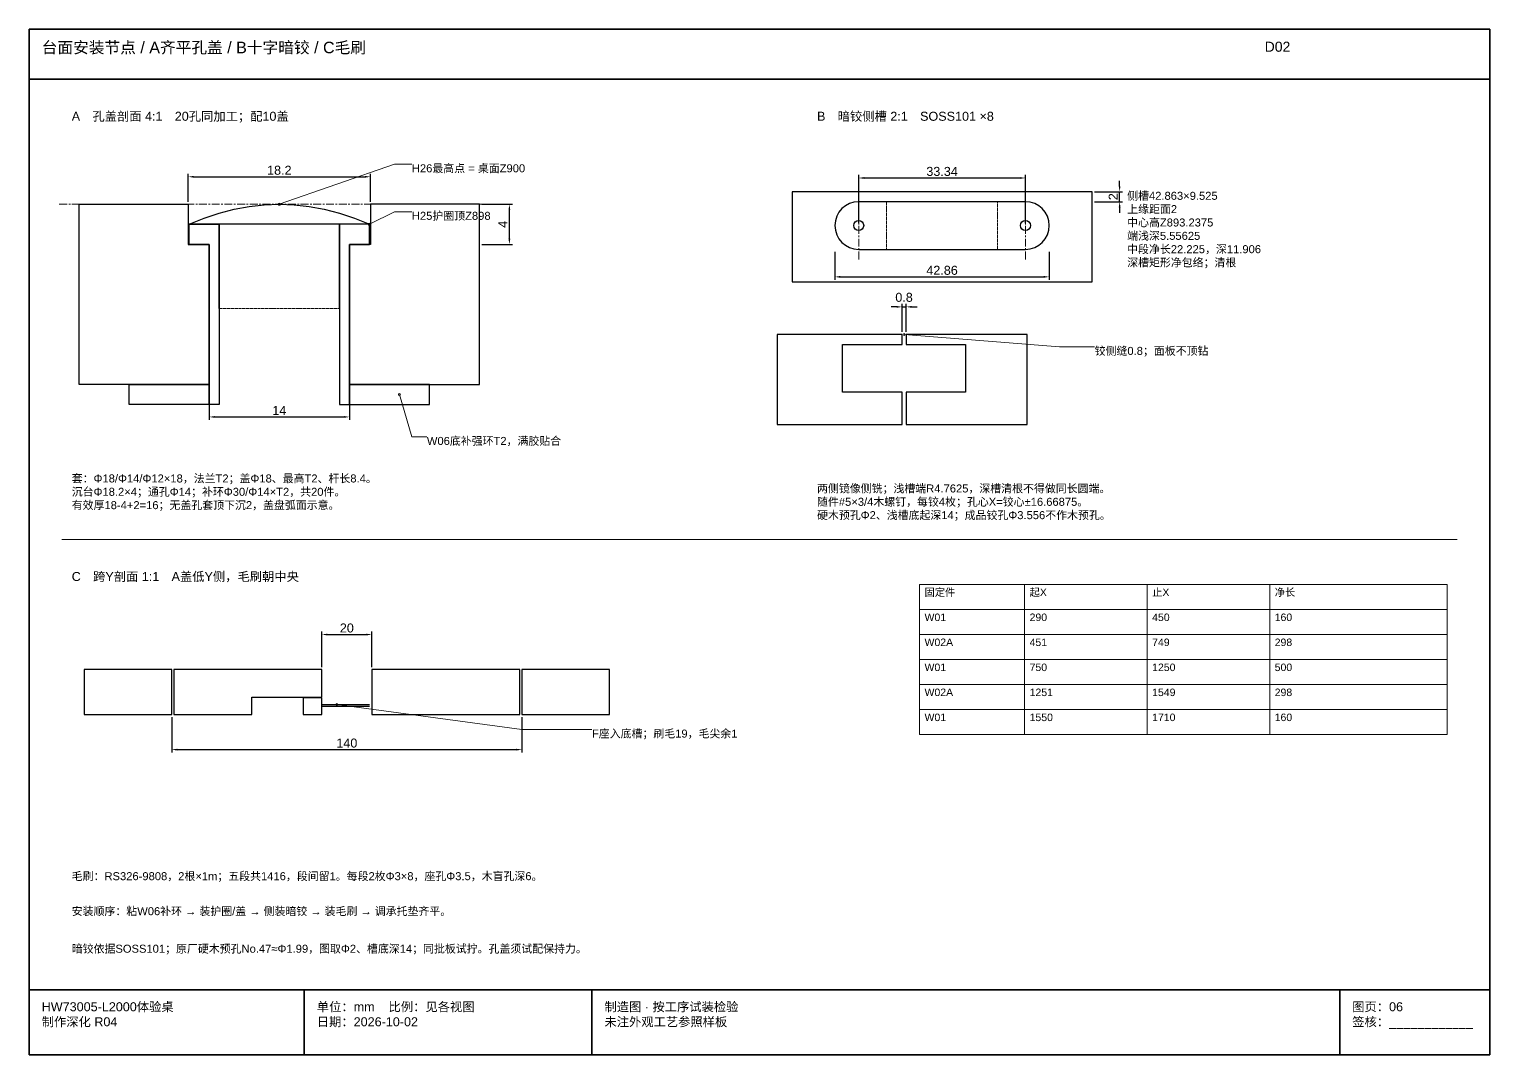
# Model space of a CAD drawing. Header units: millimetres. Extents: x 5 to 252589, y 5 to 415.
# Drawn here: x 60005 to 60589, y 5 to 415 of the extents above; entities that cross this region are included whole.
import ezdxf

# ---------------------------------------------------------------- set-up
doc = ezdxf.new("R2010")
doc.units = ezdxf.units.MM
doc.linetypes.add('CENTER', pattern=[5.08, 3.175, -0.635, 0.635, -0.635])
doc.linetypes.add('DASHED', pattern=[1.524, 1.27, -0.254])
for name, color, linetype, lineweight in [('CENTER', 8, 'CENTER', 13), ('DIM', 7, 'Continuous', 13), ('FRAME', 7, 'Continuous', 35), ('HIDDEN', 8, 'DASHED', 13), ('NOTE', 7, 'Continuous', 18), ('OUTLINE', 7, 'Continuous', 25)]:
    doc.layers.add(name, color=color, linetype=linetype, lineweight=lineweight)
doc.styles.add('CN', font='Arial Unicode.ttf')
doc.dimstyles.new('V0_25', dxfattribs={"dimtxt": 3.6, "dimasz": 2.2, "dimexe": 1.2, "dimexo": 1, "dimgap": 0.8, "dimtad": 1, "dimlfac": 0.25, "dimdsep": 46, "dimtxsty": 'CN', "dimcen": 2.5, "dimclrd": 7, "dimclre": 7, "dimclrt": 7, "dimazin": 3, "dimtfac": 1, "dimtmove": 0, "dimatfit": 3})
doc.dimstyles.new('V0_5', dxfattribs={"dimtxt": 3.6, "dimasz": 2.2, "dimexe": 1.2, "dimexo": 1, "dimgap": 0.8, "dimtad": 1, "dimlfac": 0.5, "dimdsep": 46, "dimtxsty": 'CN', "dimcen": 2.5, "dimclrd": 7, "dimclre": 7, "dimclrt": 7, "dimazin": 3, "dimtfac": 1, "dimtmove": 0, "dimatfit": 3})
doc.dimstyles.new('V1', dxfattribs={"dimtxt": 3.6, "dimasz": 2.2, "dimexe": 1.2, "dimexo": 1, "dimgap": 0.8, "dimtad": 1, "dimdsep": 46, "dimtxsty": 'CN', "dimcen": 2.5, "dimclrd": 7, "dimclre": 7, "dimclrt": 7, "dimazin": 3, "dimtfac": 1, "dimtmove": 0, "dimatfit": 3})

msp = doc.modelspace()

# ---------------------------------------------------------------- linework, layer by layer
at = {"layer": 'CENTER'}
for p, q in [((60336.6625, 323), (60336.6625, 351)), ((60403.3375, 323), (60403.3375, 351)), ((60017, 345), (60193, 345))]:
    msp.add_line(p, q, dxfattribs=at)
at = {"layer": 'DIM'}
for p, q in [((60018, 211), (60576, 211)), ((60403, 193), (60403, 133)), ((60452, 193), (60452, 133)), ((60501, 193), (60501, 133)), ((60361, 183), (60572, 183)), ((60361, 173), (60572, 173)), ((60361, 163), (60572, 163)), ((60361, 153), (60572, 153)), ((60361, 143), (60572, 143))]:
    msp.add_line(p, q, dxfattribs=at)
for points in [[(60105, 345), (60151, 361), (60158, 361)], [(60141, 337), (60151, 342), (60158, 342)], [(60354.8, 293), (60417, 288), (60431, 288)], [(60153, 269), (60158, 252), (60164, 252)], [(60128, 145), (60202, 135), (60230, 135)]]:
    msp.add_lwpolyline(points, dxfattribs=at)
msp.add_lwpolyline([(60361, 133), (60572, 133), (60572, 193), (60361, 193)], close=True, dxfattribs=at)
for centre in [(60105, 345), (60141, 337), (60354.8, 293), (60153, 269), (60128, 145)]:
    msp.add_circle(centre, 0.4, dxfattribs=at)
at = {"layer": 'FRAME'}
for p, q in [((60005, 395), (60589, 395)), ((60005, 31), (60589, 31)), ((60115, 5), (60115, 31)), ((60230, 5), (60230, 31)), ((60529, 5), (60529, 31))]:
    msp.add_line(p, q, dxfattribs=at)
msp.add_lwpolyline([(60005, 5), (60589, 5), (60589, 415), (60005, 415)], close=True, dxfattribs=at)
at = {"layer": 'HIDDEN'}
msp.add_line((60081, 303.4), (60129, 303.4), dxfattribs=at)
msp.add_lwpolyline([(60347.775, 327), (60392.225, 327), (60392.225, 346.05), (60347.775, 346.05)], close=True, dxfattribs=at)
at = {"layer": 'OUTLINE'}
for p, q in [((60403.3375, 346.05), (60336.6625, 346.05)), ((60081, 303.4), (60081, 337)), ((60129, 303.4), (60129, 337)), ((60327.1375, 336.525), (60327.1375, 336.525)), ((60412.8625, 336.525), (60412.8625, 336.525)), ((60336.6625, 327), (60403.3375, 327)), ((60122, 145), (60141, 145)), ((60122, 144.35), (60141, 144.35))]:
    msp.add_line(p, q, dxfattribs=at)
for points in [[(60077, 273), (60025, 273), (60025, 345), (60068.6, 345), (60068.6, 329), (60077, 329)], [(60069, 337), (60069, 337), (60075, 339.44444), (60081, 341.44444), (60087, 343), (60093, 344.11111), (60099, 344.77778), (60105, 345), (60111, 344.77778), (60117, 344.11111), (60123, 343), (60129, 341.44444), (60135, 339.44444), (60141, 337), (60141, 337)], [(60133, 273), (60185, 273), (60185, 345), (60141.4, 345), (60141.4, 329), (60133, 329)], [(60310, 314.05), (60430, 314.05), (60430, 350.05), (60310, 350.05)], [(60081, 265), (60077, 265), (60077, 329), (60069, 329), (60069, 337), (60081, 337)], [(60129, 265), (60133, 265), (60133, 329), (60141, 329), (60141, 337), (60129, 337)], [(60304, 257), (60354, 257), (60354, 269.95), (60330.1875, 269.95), (60330.1875, 289), (60354, 289), (60354, 293), (60304, 293)], [(60355.6, 257), (60404, 257), (60404, 293), (60355.6, 293), (60355.6, 289), (60379.4125, 289), (60379.4125, 269.95), (60355.6, 269.95)], [(60077, 265), (60045, 265), (60045, 273), (60077, 273)], [(60133, 265), (60165, 265), (60165, 273), (60133, 273)], [(60027, 141), (60062, 141), (60062, 159), (60027, 159)], [(60062.8, 141), (60094, 141), (60094, 148), (60122, 148), (60122, 159), (60062.8, 159)], [(60142, 141), (60201.2, 141), (60201.2, 159), (60142, 159)], [(60202, 141), (60237, 141), (60237, 159), (60202, 159)], [(60114.5, 141), (60122, 141), (60122, 147.7), (60114.5, 147.7)]]:
    msp.add_lwpolyline(points, close=True, dxfattribs=at)
for centre in [(60336.6625, 336.525), (60403.3375, 336.525)]:
    msp.add_circle(centre, 2, dxfattribs=at)
for centre, start, end in [((60336.6625, 336.525), 90, 180), ((60403.3375, 336.525), 0, 90), ((60336.6625, 336.525), 180, 270), ((60403.3375, 336.525), 270, 360)]:
    msp.add_arc(centre, 9.525, start, end, dxfattribs=at)

# ---------------------------------------------------------------- texts
at = {"layer": 'NOTE', "attachment_point": 1, "style": 'CN'}
for s, insert, char_height, width in [('台面安装节点 / A齐平孔盖 / B十字暗铰 / C毛刷', (60010, 410), 4.6, 484), ('D02', (60499, 410), 4, 90), ('A\u3000孔盖剖面 4:1\u300020孔同加工；配10盖', (60022, 382), 3.6, 180), ('B\u3000暗铰侧槽 2:1\u3000SOSS101 ×8', (60320, 382), 3.6, 180), ('H26最高点 = 桌面Z900', (60158, 361), 3.2, 126), ('侧槽42.863×9.525\\P上缘距面2\\P中心高Z893.2375\\P端浅深5.55625\\P中段净长22.225，深11.906\\P深槽矩形净包络；清根', (60444, 350), 3.2, 136), ('H25护圈顶Z898', (60158, 342), 3.2, 126), ('铰侧缝0.8；面板不顶钻', (60431, 288), 3.2, 145), ('W06底补强环T2，满胶贴合', (60164, 252), 3.2, 126), ('套：Φ18/Φ14/Φ12×18，法兰T2；盖Φ18、最高T2、杆长8.4。\\P沉台Φ18.2×4；通孔Φ14；补环Φ30/Φ14×T2，共20件。\\P有效厚18-4+2=16；无盖孔套顶下沉2，盖盘弧面示意。', (60022, 237), 3.2, 267), ('两侧镜像侧铣；浅槽端R4.7625，深槽清根不得做同长圆端。\\P随件#5×3/4木螺钉，每铰4枚；孔心X=铰心±16.66875。\\P硬木预孔Φ2、浅槽底起深14；成品铰孔Φ3.556不作木预孔。', (60320, 233), 3.2, 257), ('C\u3000跨Y剖面 1:1\u3000A盖低Y侧，毛刷朝中央', (60022, 198), 3.6, 180), ('固定件', (60363, 191.4), 3, 38), ('起X', (60405, 191.4), 3, 45), ('止X', (60454, 191.4), 3, 45), ('净长', (60503, 191.4), 3, 67), ('W01', (60363, 181.4), 3, 38), ('290', (60405, 181.4), 3, 45), ('450', (60454, 181.4), 3, 45), ('160', (60503, 181.4), 3, 67), ('W02A', (60363, 171.4), 3, 38), ('451', (60405, 171.4), 3, 45), ('749', (60454, 171.4), 3, 45), ('298', (60503, 171.4), 3, 67), ('W01', (60363, 161.4), 3, 38), ('750', (60405, 161.4), 3, 45), ('1250', (60454, 161.4), 3, 45), ('500', (60503, 161.4), 3, 67), ('W02A', (60363, 151.4), 3, 38), ('1251', (60405, 151.4), 3, 45), ('1549', (60454, 151.4), 3, 45), ('298', (60503, 151.4), 3, 67), ('W01', (60363, 141.4), 3, 38), ('1550', (60405, 141.4), 3, 45), ('1710', (60454, 141.4), 3, 45), ('160', (60503, 141.4), 3, 67), ('F座入底槽；刷毛19，毛尖余1', (60230, 135), 3.2, 118), ('毛刷：RS326-9808，2根×1m；五段共1416，段间留1。每段2枚Φ3×8，座孔Φ3.5，木盲孔深6。', (60022, 78), 3.2, 553), ('安装顺序：粘W06补环 → 装护圈/盖 → 侧装暗铰 → 装毛刷 → 调承托垫齐平。', (60022, 64), 3.2, 553), ('暗铰依据SOSS101；原厂硬木预孔No.47≈Φ1.99，图取Φ2、槽底深14；同批板试拧。孔盖须试配保持力。', (60022, 49), 3.2, 553), ('HW73005-L2000体验桌\\P制作深化 R04', (60010, 26), 3.6, 100), ('单位：mm    比例：见各视图\\P日期：2026-10-02', (60120, 26), 3.6, 105), ('制造图 · 按工序试装检验\\P未注外观工艺参照样板', (60235, 26), 3.6, 289), ('图页：06\\P签核：____________', (60534, 26), 3.6, 55)]:
    msp.add_mtext(s, dxfattribs=dict(at, insert=insert, char_height=char_height, width=width))

# ---------------------------------------------------------------- dimensions: what is measured, and where the dimension line sits
at = {"layer": 'DIM'}
for base, p1, p2, dimstyle in [((60068.6, 356), (60068.6, 345), (60141.4, 345), 'V0_25'), ((60336.6625, 355.525), (60336.6625, 336.525), (60403.3375, 336.525), 'V0_5'), ((60327.1375, 316), (60327.1375, 327), (60412.8625, 327), 'V0_5'), ((60354, 304), (60354, 293), (60355.6, 293), 'V0_5'), ((60077, 260), (60077, 273), (60133, 273), 'V0_25'), ((60122, 173), (60122, 159), (60142, 159), 'V1'), ((60062, 127), (60062, 141), (60202, 141), 'V1')]:
    msp.add_linear_dim(base=base, p1=p1, p2=p2, dimstyle=dimstyle, dxfattribs=at).render()
for base, p1, p2, dimstyle in [((60441, 346.05), (60430, 346.05), (60430, 350.05), 'V0_5'), ((60197, 329), (60185, 329), (60185, 345), 'V0_25')]:
    msp.add_linear_dim(base=base, p1=p1, p2=p2, angle=90, dimstyle=dimstyle, dxfattribs=at).render()

doc.saveas('drawing.dxf')
